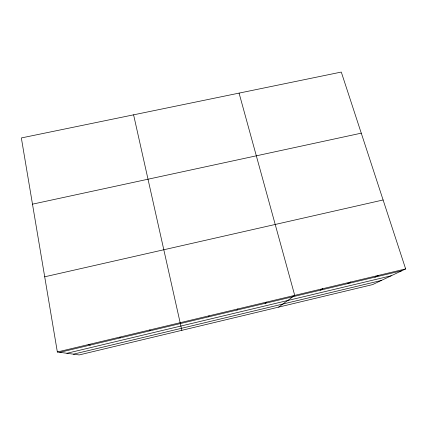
<?xml version="1.0" encoding="UTF-8"?>
<svg xmlns="http://www.w3.org/2000/svg" width="427" height="427" viewBox="0 0 427 427"><rect width="100%" height="100%" fill="white"/><g stroke="black" fill="none" stroke-linecap="round" stroke-linejoin="round"><path stroke-width="0.64" d="M208.686 316.818L208.995 315.825M236.99 310.066L237.818 308.951M265.05 303.367L266.395 302.14M278.607 307.13L294.726 295.383L239.072 93.107M320.469 290.141L322.812 288.684M347.834 283.613L350.658 282.039M374.965 277.139L378.274 275.458M405.65 268.925L372.6 284.601L79.139 354.938L57.351 351.992L21.35 137.942L341.29 72.062L405.65 268.925L57.351 351.992M66.911 353.284L391.217 275.773M73.428 354.164L381.316 280.47M59.86 352.328L401.876 270.718M44.707 276.797L383.11 199.975M32.489 204.165L361.269 133.16M88.41 344.584L90.332 345.059M119.192 337.245L120.537 337.853M149.69 329.97L150.469 330.712M181.849 330.322L133.598 114.826"/></g></svg>
